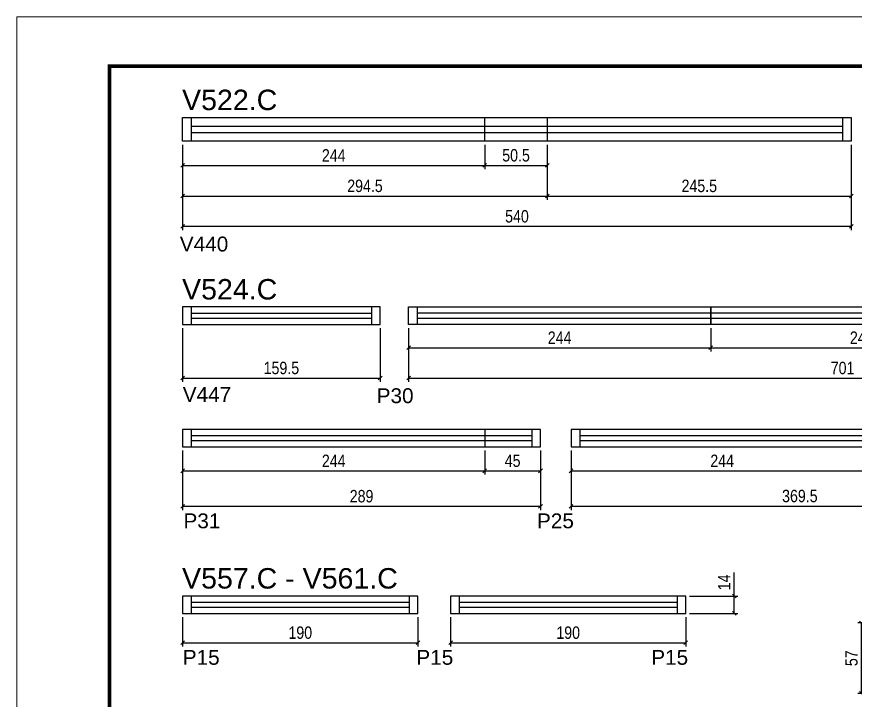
# Model space of a CAD drawing. Extents: x 1959 to 8212, y 239 to 4735.
# Drawn here: x 5142 to 5819, y 3035 to 3587 of the extents above; entities that cross this region are included whole.
import ezdxf

# ---------------------------------------------------------------- set-up
doc = ezdxf.new("R2010")
doc.units = 0
doc.linetypes.add('DASHED', pattern=[0.75, 0.5, -0.25])
for name, color, linetype in [('5', 5, 'Continuous'), ('COTA', 241, 'Continuous'), ('NOMENCLATURA', 7, 'Continuous'), ('Painéis', 200, 'Continuous'), ('SARR_2.2x7', 40, 'Continuous'), ('SARR_EDITAR', 141, 'Continuous')]:
    doc.layers.add(name, color=color, linetype=linetype)
doc.layers.add('Folhas', color=255, linetype='Continuous', lineweight=9)
doc.layers.add('SARRAFO DE PRESSAO', color=251, linetype='DASHED', lineweight=9)
doc.styles.add('COTA TECNICA', font='techl___.ttf', dxfattribs={"height": 10})
doc.styles.add('COTA TECNICA-50', font='techl___.ttf', dxfattribs={"height": 10})
doc.styles.get("Standard").update_dxf_attribs({"font": 'arial.ttf'})
doc.dimstyles.new('COTA PAINEL-50', dxfattribs={"dimtxt": 10, "dimasz": 3, "dimexe": 3, "dimexo": 3, "dimgap": 3, "dimtad": 1, "dimdec": 1, "dimzin": 12, "dimdsep": 46, "dimtxsty": 'COTA TECNICA-50', "dimblk1": 'OBLIQUE', "dimblk2": 'OBLIQUE', "dimsah": 1, "dimcen": 0.9, "dimclrd": 4, "dimclre": 4, "dimclrt": 240, "dimadec": 1, "dimazin": 3, "dimtfac": 1, "dimtdec": 1, "dimtmove": 0, "dimatfit": 3, "dimfxl": 1, "dimtolj": 1, "dimtzin": 12, "dimarcsym": 0})
doc.dimstyles.new('PAINEL', dxfattribs={"dimtxt": 10, "dimasz": 3, "dimexe": 3, "dimexo": 3, "dimgap": 3, "dimtad": 1, "dimdec": 1, "dimzin": 12, "dimdsep": 46, "dimtxsty": 'COTA TECNICA', "dimblk1": 'OBLIQUE', "dimblk2": 'OBLIQUE', "dimsah": 1, "dimcen": 0.9, "dimclrd": 4, "dimclre": 4, "dimclrt": 240, "dimadec": 1, "dimazin": 3, "dimtfac": 1, "dimtdec": 1, "dimtmove": 0, "dimatfit": 3, "dimfxl": 1, "dimtolj": 1, "dimtzin": 12, "dimarcsym": 0})

# ---------------------------------------------------------------- blocks, each defined once
blk = doc.blocks.new('9999999999')
at = {"layer": 'Folhas'}
blk.add_lwpolyline([(98138.98, 34190.21), (99623.98, 34190.21), (99623.98, 35240.21), (98138.98, 35240.21)], close=True, dxfattribs=at)
at = {"layer": 'Folhas', "color": 30, "const_width": 3}
blk.add_lwpolyline([(98213.98, 34230.21), (99583.98, 34230.21), (99583.98, 35200.21), (98213.98, 35200.21)], close=True, dxfattribs=at)
blk = doc.blocks.new('_Oblique')
at = {"color": 0, "linetype": 'ByBlock', "lineweight": -2}
blk.add_line((-0.5, -0.5), (0.5, 0.5), dxfattribs=at)
blk = doc.blocks.new('*D69')
at = {"layer": 'COTA', "color": 4, "lineweight": -2, "transparency": 16777216}
for p, q in [((5276.25, 3483.23), (5276.25, 3414.35)), ((5816.25, 3483.23), (5816.25, 3414.35)), ((5816.25, 3417.35), (5276.25, 3417.35))]:
    blk.add_line(p, q, dxfattribs=at)
at = {"layer": 'Defpoints', "color": 0, "transparency": 16777216}
for p in [(5276.25, 3486.23), (5816.25, 3486.23), (5276.25, 3417.35)]:
    blk.add_point(p, dxfattribs=at)
at = {"layer": 'COTA', "color": 4, "lineweight": -2, "transparency": 16777216, "xscale": 3, "yscale": 3, "zscale": 3, "rotation": 180}
blk.add_blockref('_Oblique', (5276.25, 3417.35), dxfattribs=at)
at = {"layer": 'COTA', "color": 4, "lineweight": -2, "transparency": 16777216, "xscale": 3, "yscale": 3, "zscale": 3}
blk.add_blockref('_Oblique', (5816.25, 3417.35), dxfattribs=at)
at = {"layer": 'COTA', "color": 240, "transparency": 16777216, "insert": (5546.25, 3425.46), "char_height": 10, "attachment_point": 5, "style": 'COTA TECNICA'}
blk.add_mtext('\\A1;540', dxfattribs=at)
blk = doc.blocks.new('*D70')
at = {"layer": 'COTA', "color": 4, "lineweight": -2, "transparency": 16777216}
for p, q in [((5276.25, 3483.23), (5276.25, 3438.93)), ((5570.75, 3483.23), (5570.75, 3438.93)), ((5276.25, 3441.93), (5570.75, 3441.93))]:
    blk.add_line(p, q, dxfattribs=at)
at = {"layer": 'Defpoints', "color": 0, "transparency": 16777216}
for p in [(5276.25, 3486.23), (5570.75, 3486.23), (5570.75, 3441.93)]:
    blk.add_point(p, dxfattribs=at)
at = {"layer": 'COTA', "color": 4, "lineweight": -2, "transparency": 16777216, "xscale": 3, "yscale": 3, "zscale": 3, "rotation": 180}
blk.add_blockref('_Oblique', (5276.25, 3441.93), dxfattribs=at)
at = {"layer": 'COTA', "color": 4, "lineweight": -2, "transparency": 16777216, "xscale": 3, "yscale": 3, "zscale": 3}
blk.add_blockref('_Oblique', (5570.75, 3441.93), dxfattribs=at)
at = {"layer": 'COTA', "color": 240, "transparency": 16777216, "insert": (5423.5, 3450.07), "char_height": 10, "attachment_point": 5, "style": 'COTA TECNICA'}
blk.add_mtext('\\A1;294.5', dxfattribs=at)
blk = doc.blocks.new('*D71')
at = {"layer": 'COTA', "color": 4, "lineweight": -2, "transparency": 16777216}
for p, q in [((5570.75, 3483.23), (5570.75, 3438.93)), ((5816.25, 3483.23), (5816.25, 3438.93)), ((5570.75, 3441.93), (5816.25, 3441.93))]:
    blk.add_line(p, q, dxfattribs=at)
at = {"layer": 'Defpoints', "color": 0, "transparency": 16777216}
for p in [(5570.75, 3486.23), (5816.25, 3486.23), (5816.25, 3441.93)]:
    blk.add_point(p, dxfattribs=at)
at = {"layer": 'COTA', "color": 4, "lineweight": -2, "transparency": 16777216, "xscale": 3, "yscale": 3, "zscale": 3, "rotation": 180}
blk.add_blockref('_Oblique', (5570.75, 3441.93), dxfattribs=at)
at = {"layer": 'COTA', "color": 4, "lineweight": -2, "transparency": 16777216, "xscale": 3, "yscale": 3, "zscale": 3}
blk.add_blockref('_Oblique', (5816.25, 3441.93), dxfattribs=at)
at = {"layer": 'COTA', "color": 240, "transparency": 16777216, "insert": (5693.5, 3450.04), "char_height": 10, "attachment_point": 5, "style": 'COTA TECNICA'}
blk.add_mtext('\\A1;245.5', dxfattribs=at)
blk = doc.blocks.new('*D72')
at = {"layer": 'COTA', "color": 4, "lineweight": -2, "transparency": 16777216}
for p, q in [((5276.25, 3483.23), (5276.25, 3463.64)), ((5520.25, 3483.23), (5520.25, 3463.64)), ((5276.25, 3466.64), (5520.25, 3466.64))]:
    blk.add_line(p, q, dxfattribs=at)
at = {"layer": 'Defpoints', "color": 0, "transparency": 16777216}
for p in [(5276.25, 3486.23), (5520.25, 3486.23), (5520.25, 3466.64)]:
    blk.add_point(p, dxfattribs=at)
at = {"layer": 'COTA', "color": 4, "lineweight": -2, "transparency": 16777216, "xscale": 3, "yscale": 3, "zscale": 3, "rotation": 180}
blk.add_blockref('_Oblique', (5276.25, 3466.64), dxfattribs=at)
at = {"layer": 'COTA', "color": 4, "lineweight": -2, "transparency": 16777216, "xscale": 3, "yscale": 3, "zscale": 3}
blk.add_blockref('_Oblique', (5520.25, 3466.64), dxfattribs=at)
at = {"layer": 'COTA', "color": 240, "transparency": 16777216, "insert": (5398.25, 3474.72), "char_height": 10, "attachment_point": 5, "style": 'COTA TECNICA'}
blk.add_mtext('\\A1;244', dxfattribs=at)
blk = doc.blocks.new('*D73')
at = {"layer": 'COTA', "color": 4, "lineweight": -2, "transparency": 16777216}
for p, q in [((5520.25, 3483.23), (5520.25, 3463.64)), ((5570.75, 3483.23), (5570.75, 3463.64)), ((5520.25, 3466.64), (5570.75, 3466.64))]:
    blk.add_line(p, q, dxfattribs=at)
at = {"layer": 'Defpoints', "color": 0, "transparency": 16777216}
for p in [(5520.25, 3486.23), (5570.75, 3486.23), (5570.75, 3466.64)]:
    blk.add_point(p, dxfattribs=at)
at = {"layer": 'COTA', "color": 4, "lineweight": -2, "transparency": 16777216, "xscale": 3, "yscale": 3, "zscale": 3, "rotation": 180}
blk.add_blockref('_Oblique', (5520.25, 3466.64), dxfattribs=at)
at = {"layer": 'COTA', "color": 4, "lineweight": -2, "transparency": 16777216, "xscale": 3, "yscale": 3, "zscale": 3}
blk.add_blockref('_Oblique', (5570.75, 3466.64), dxfattribs=at)
at = {"layer": 'COTA', "color": 240, "transparency": 16777216, "insert": (5545.5, 3474.75), "char_height": 10, "attachment_point": 5, "style": 'COTA TECNICA'}
blk.add_mtext('\\A1;50.5', dxfattribs=at)
blk = doc.blocks.new('*D85')
at = {"layer": 'COTA', "color": 4, "linetype": 'ByBlock', "lineweight": -2, "transparency": 16777216}
for p, q in [((5276.25, 3335.32), (5276.25, 3291.89)), ((5435.75, 3335.32), (5435.75, 3291.89)), ((5276.25, 3294.89), (5435.75, 3294.89))]:
    blk.add_line(p, q, dxfattribs=at)
at = {"layer": 'Defpoints', "color": 0, "linetype": 'ByBlock', "transparency": 16777216}
for p in [(5276.25, 3338.32), (5435.75, 3338.32), (5435.75, 3294.89)]:
    blk.add_point(p, dxfattribs=at)
at = {"layer": 'COTA', "color": 4, "linetype": 'ByBlock', "lineweight": -2, "transparency": 16777216, "xscale": 3, "yscale": 3, "zscale": 3, "rotation": 180}
blk.add_blockref('_Oblique', (5276.25, 3294.89), dxfattribs=at)
at = {"layer": 'COTA', "color": 4, "linetype": 'ByBlock', "lineweight": -2, "transparency": 16777216, "xscale": 3, "yscale": 3, "zscale": 3}
blk.add_blockref('_Oblique', (5435.75, 3294.89), dxfattribs=at)
at = {"layer": 'COTA', "color": 240, "linetype": 'ByBlock', "transparency": 16777216, "insert": (5356, 3303.03), "char_height": 10, "attachment_point": 5, "style": 'COTA TECNICA-50'}
blk.add_mtext('\\A1;159.5', dxfattribs=at)
blk = doc.blocks.new('*D78')
at = {"layer": 'COTA', "color": 4, "linetype": 'ByBlock', "lineweight": -2, "transparency": 16777216}
for p, q in [((5458.71, 3335.32), (5458.71, 3316.47)), ((5702.71, 3335.32), (5702.71, 3316.47)), ((5458.71, 3319.47), (5702.71, 3319.47))]:
    blk.add_line(p, q, dxfattribs=at)
at = {"layer": 'Defpoints', "color": 0, "linetype": 'ByBlock', "transparency": 16777216}
for p in [(5458.71, 3338.32), (5702.71, 3338.32), (5702.71, 3319.47)]:
    blk.add_point(p, dxfattribs=at)
at = {"layer": 'COTA', "color": 4, "linetype": 'ByBlock', "lineweight": -2, "transparency": 16777216, "xscale": 3, "yscale": 3, "zscale": 3, "rotation": 180}
blk.add_blockref('_Oblique', (5458.71, 3319.47), dxfattribs=at)
at = {"layer": 'COTA', "color": 4, "linetype": 'ByBlock', "lineweight": -2, "transparency": 16777216, "xscale": 3, "yscale": 3, "zscale": 3}
blk.add_blockref('_Oblique', (5702.71, 3319.47), dxfattribs=at)
at = {"layer": 'COTA', "color": 240, "linetype": 'ByBlock', "transparency": 16777216, "insert": (5580.71, 3327.55), "char_height": 10, "attachment_point": 5, "style": 'COTA TECNICA-50'}
blk.add_mtext('\\A1;244', dxfattribs=at)
blk = doc.blocks.new('*D79')
at = {"layer": 'COTA', "color": 4, "linetype": 'ByBlock', "lineweight": -2, "transparency": 16777216}
for p, q in [((5702.71, 3335.32), (5702.71, 3316.47)), ((5946.71, 3335.32), (5946.71, 3316.47)), ((5702.71, 3319.47), (5946.71, 3319.47))]:
    blk.add_line(p, q, dxfattribs=at)
at = {"layer": 'Defpoints', "color": 0, "linetype": 'ByBlock', "transparency": 16777216}
for p in [(5702.71, 3338.32), (5946.71, 3338.32), (5946.71, 3319.47)]:
    blk.add_point(p, dxfattribs=at)
at = {"layer": 'COTA', "color": 4, "linetype": 'ByBlock', "lineweight": -2, "transparency": 16777216, "xscale": 3, "yscale": 3, "zscale": 3, "rotation": 180}
blk.add_blockref('_Oblique', (5702.71, 3319.47), dxfattribs=at)
at = {"layer": 'COTA', "color": 4, "linetype": 'ByBlock', "lineweight": -2, "transparency": 16777216, "xscale": 3, "yscale": 3, "zscale": 3}
blk.add_blockref('_Oblique', (5946.71, 3319.47), dxfattribs=at)
at = {"layer": 'COTA', "color": 240, "linetype": 'ByBlock', "transparency": 16777216, "insert": (5824.71, 3327.55), "char_height": 10, "attachment_point": 5, "style": 'COTA TECNICA-50'}
blk.add_mtext('\\A1;244', dxfattribs=at)
blk = doc.blocks.new('*D80')
at = {"layer": 'COTA', "color": 4, "lineweight": -2, "transparency": 16777216}
for p, q in [((5458.71, 3335.32), (5458.71, 3291.89)), ((6159.71, 3335.32), (6159.71, 3291.89)), ((5458.71, 3294.89), (6159.71, 3294.89))]:
    blk.add_line(p, q, dxfattribs=at)
at = {"layer": 'Defpoints', "color": 0, "transparency": 16777216}
for p in [(5458.71, 3338.32), (6159.71, 3338.32), (6159.71, 3294.89)]:
    blk.add_point(p, dxfattribs=at)
at = {"layer": 'COTA', "color": 4, "lineweight": -2, "transparency": 16777216, "xscale": 3, "yscale": 3, "zscale": 3, "rotation": 180}
blk.add_blockref('_Oblique', (5458.71, 3294.89), dxfattribs=at)
at = {"layer": 'COTA', "color": 4, "lineweight": -2, "transparency": 16777216, "xscale": 3, "yscale": 3, "zscale": 3}
blk.add_blockref('_Oblique', (6159.71, 3294.89), dxfattribs=at)
at = {"layer": 'COTA', "color": 240, "transparency": 16777216, "insert": (5809.21, 3303), "char_height": 10, "attachment_point": 5, "style": 'COTA TECNICA'}
blk.add_mtext('\\A1;701', dxfattribs=at)
blk = doc.blocks.new('*D82')
at = {"layer": 'COTA', "color": 4, "linetype": 'ByBlock', "lineweight": -2, "transparency": 16777216}
for p, q in [((5276.25, 3236.49), (5276.25, 3188.41)), ((5565.25, 3236.49), (5565.25, 3188.41)), ((5276.25, 3191.41), (5565.25, 3191.41))]:
    blk.add_line(p, q, dxfattribs=at)
at = {"layer": 'Defpoints', "color": 0, "linetype": 'ByBlock', "transparency": 16777216}
for p in [(5276.25, 3239.49), (5565.25, 3239.49), (5565.25, 3191.41)]:
    blk.add_point(p, dxfattribs=at)
at = {"layer": 'COTA', "color": 4, "linetype": 'ByBlock', "lineweight": -2, "transparency": 16777216, "xscale": 3, "yscale": 3, "zscale": 3, "rotation": 180}
blk.add_blockref('_Oblique', (5276.25, 3191.41), dxfattribs=at)
at = {"layer": 'COTA', "color": 4, "linetype": 'ByBlock', "lineweight": -2, "transparency": 16777216, "xscale": 3, "yscale": 3, "zscale": 3}
blk.add_blockref('_Oblique', (5565.25, 3191.41), dxfattribs=at)
at = {"layer": 'COTA', "color": 240, "linetype": 'ByBlock', "transparency": 16777216, "insert": (5420.75, 3199.51), "char_height": 10, "attachment_point": 5, "style": 'COTA TECNICA-50'}
blk.add_mtext('\\A1;289', dxfattribs=at)
blk = doc.blocks.new('*D83')
at = {"layer": 'COTA', "color": 4, "lineweight": -2, "transparency": 16777216}
for p, q in [((5276.25, 3236.49), (5276.25, 3217.03)), ((5520.25, 3236.49), (5520.25, 3217.03)), ((5276.25, 3220.03), (5520.25, 3220.03))]:
    blk.add_line(p, q, dxfattribs=at)
at = {"layer": 'Defpoints', "color": 0, "transparency": 16777216}
for p in [(5276.25, 3239.49), (5520.25, 3239.49), (5520.25, 3220.03)]:
    blk.add_point(p, dxfattribs=at)
at = {"layer": 'COTA', "color": 4, "lineweight": -2, "transparency": 16777216, "xscale": 3, "yscale": 3, "zscale": 3, "rotation": 180}
blk.add_blockref('_Oblique', (5276.25, 3220.03), dxfattribs=at)
at = {"layer": 'COTA', "color": 4, "lineweight": -2, "transparency": 16777216, "xscale": 3, "yscale": 3, "zscale": 3}
blk.add_blockref('_Oblique', (5520.25, 3220.03), dxfattribs=at)
at = {"layer": 'COTA', "color": 240, "transparency": 16777216, "insert": (5398.25, 3228.1), "char_height": 10, "attachment_point": 5, "style": 'COTA TECNICA'}
blk.add_mtext('\\A1;244', dxfattribs=at)
blk = doc.blocks.new('*D84')
at = {"layer": 'COTA', "color": 4, "lineweight": -2, "transparency": 16777216}
for p, q in [((5520.25, 3236.49), (5520.25, 3217.03)), ((5565.25, 3236.49), (5565.25, 3217.03)), ((5520.25, 3220.03), (5565.25, 3220.03))]:
    blk.add_line(p, q, dxfattribs=at)
at = {"layer": 'Defpoints', "color": 0, "transparency": 16777216}
for p in [(5520.25, 3239.49), (5565.25, 3239.49), (5565.25, 3220.03)]:
    blk.add_point(p, dxfattribs=at)
at = {"layer": 'COTA', "color": 4, "lineweight": -2, "transparency": 16777216, "xscale": 3, "yscale": 3, "zscale": 3, "rotation": 180}
blk.add_blockref('_Oblique', (5520.25, 3220.03), dxfattribs=at)
at = {"layer": 'COTA', "color": 4, "lineweight": -2, "transparency": 16777216, "xscale": 3, "yscale": 3, "zscale": 3}
blk.add_blockref('_Oblique', (5565.25, 3220.03), dxfattribs=at)
at = {"layer": 'COTA', "color": 240, "transparency": 16777216, "insert": (5542.75, 3228.14), "char_height": 10, "attachment_point": 5, "style": 'COTA TECNICA'}
blk.add_mtext('\\A1;45', dxfattribs=at)
blk = doc.blocks.new('*D87')
at = {"layer": 'COTA', "color": 4, "linetype": 'ByBlock', "lineweight": -2, "transparency": 16777216}
for p, q in [((5589.97, 3236.49), (5589.97, 3188.41)), ((5959.47, 3236.49), (5959.47, 3188.41)), ((5589.97, 3191.41), (5959.47, 3191.41))]:
    blk.add_line(p, q, dxfattribs=at)
at = {"layer": 'Defpoints', "color": 0, "linetype": 'ByBlock', "transparency": 16777216}
for p in [(5589.97, 3239.49), (5959.47, 3239.49), (5959.47, 3191.41)]:
    blk.add_point(p, dxfattribs=at)
at = {"layer": 'COTA', "color": 4, "linetype": 'ByBlock', "lineweight": -2, "transparency": 16777216, "xscale": 3, "yscale": 3, "zscale": 3, "rotation": 180}
blk.add_blockref('_Oblique', (5589.97, 3191.41), dxfattribs=at)
at = {"layer": 'COTA', "color": 4, "linetype": 'ByBlock', "lineweight": -2, "transparency": 16777216, "xscale": 3, "yscale": 3, "zscale": 3}
blk.add_blockref('_Oblique', (5959.47, 3191.41), dxfattribs=at)
at = {"layer": 'COTA', "color": 240, "linetype": 'ByBlock', "transparency": 16777216, "insert": (5774.72, 3199.66), "char_height": 10, "attachment_point": 5, "style": 'COTA TECNICA-50'}
blk.add_mtext('\\A1;369.5', dxfattribs=at)
blk = doc.blocks.new('*D88')
at = {"layer": 'COTA', "color": 4, "lineweight": -2, "transparency": 16777216}
for p, q in [((5589.97, 3236.49), (5589.97, 3217.03)), ((5833.97, 3236.49), (5833.97, 3217.03)), ((5589.97, 3220.03), (5833.97, 3220.03))]:
    blk.add_line(p, q, dxfattribs=at)
at = {"layer": 'Defpoints', "color": 0, "transparency": 16777216}
for p in [(5589.97, 3239.49), (5833.97, 3239.49), (5833.97, 3220.03)]:
    blk.add_point(p, dxfattribs=at)
at = {"layer": 'COTA', "color": 4, "lineweight": -2, "transparency": 16777216, "xscale": 3, "yscale": 3, "zscale": 3, "rotation": 180}
blk.add_blockref('_Oblique', (5589.97, 3220.03), dxfattribs=at)
at = {"layer": 'COTA', "color": 4, "lineweight": -2, "transparency": 16777216, "xscale": 3, "yscale": 3, "zscale": 3}
blk.add_blockref('_Oblique', (5833.97, 3220.03), dxfattribs=at)
at = {"layer": 'COTA', "color": 240, "transparency": 16777216, "insert": (5711.97, 3228.1), "char_height": 10, "attachment_point": 5, "style": 'COTA TECNICA'}
blk.add_mtext('\\A1;244', dxfattribs=at)
blk = doc.blocks.new('*D97')
at = {"layer": 'COTA', "color": 4, "lineweight": -2, "transparency": 16777216}
for p, q in [((5837.26, 3097.24), (5821.52, 3097.24)), ((5824.52, 3040.24), (5824.52, 3097.24)), ((5837.26, 3040.24), (5821.52, 3040.24))]:
    blk.add_line(p, q, dxfattribs=at)
at = {"layer": 'Defpoints', "color": 0, "transparency": 16777216}
for p in [(5824.52, 3097.24), (5840.26, 3097.24), (5840.26, 3040.24)]:
    blk.add_point(p, dxfattribs=at)
at = {"layer": 'COTA', "color": 4, "lineweight": -2, "transparency": 16777216, "xscale": 3, "yscale": 3, "zscale": 3}
for p, rotation in [((5824.52, 3097.24), 90), ((5824.52, 3040.24), 270)]:
    blk.add_blockref('_Oblique', p, dxfattribs=dict(at, rotation=rotation))
at = {"layer": 'COTA', "color": 240, "transparency": 16777216, "insert": (5816.41, 3068.74), "char_height": 10, "attachment_point": 5, "rotation": 90, "style": 'COTA TECNICA'}
blk.add_mtext('\\A1;57', dxfattribs=at)
blk = doc.blocks.new('*D153')
at = {"layer": 'COTA', "color": 4, "linetype": 'ByBlock', "lineweight": -2, "transparency": 16777216}
for p, q in [((5276.25, 3101.93), (5276.25, 3078.19)), ((5466.25, 3101.93), (5466.25, 3078.19)), ((5276.25, 3081.19), (5466.25, 3081.19))]:
    blk.add_line(p, q, dxfattribs=at)
at = {"layer": 'Defpoints', "color": 0, "linetype": 'ByBlock', "transparency": 16777216}
for p in [(5276.25, 3104.93), (5466.25, 3104.93), (5466.25, 3081.19)]:
    blk.add_point(p, dxfattribs=at)
at = {"layer": 'COTA', "color": 4, "linetype": 'ByBlock', "lineweight": -2, "transparency": 16777216, "xscale": 3, "yscale": 3, "zscale": 3, "rotation": 180}
blk.add_blockref('_Oblique', (5276.25, 3081.19), dxfattribs=at)
at = {"layer": 'COTA', "color": 4, "linetype": 'ByBlock', "lineweight": -2, "transparency": 16777216, "xscale": 3, "yscale": 3, "zscale": 3}
blk.add_blockref('_Oblique', (5466.25, 3081.19), dxfattribs=at)
at = {"layer": 'COTA', "color": 240, "linetype": 'ByBlock', "transparency": 16777216, "insert": (5371.25, 3089.32), "char_height": 10, "attachment_point": 5, "style": 'COTA TECNICA-50'}
blk.add_mtext('\\A1;190', dxfattribs=at)
blk = doc.blocks.new('*D154')
at = {"layer": 'COTA', "color": 4, "linetype": 'ByBlock', "lineweight": -2, "transparency": 16777216}
for p, q in [((5492.61, 3101.93), (5492.61, 3078.19)), ((5682.61, 3101.93), (5682.61, 3078.19)), ((5492.61, 3081.19), (5682.61, 3081.19))]:
    blk.add_line(p, q, dxfattribs=at)
at = {"layer": 'Defpoints', "color": 0, "linetype": 'ByBlock', "transparency": 16777216}
for p in [(5492.61, 3104.93), (5682.61, 3104.93), (5682.61, 3081.19)]:
    blk.add_point(p, dxfattribs=at)
at = {"layer": 'COTA', "color": 4, "linetype": 'ByBlock', "lineweight": -2, "transparency": 16777216, "xscale": 3, "yscale": 3, "zscale": 3, "rotation": 180}
blk.add_blockref('_Oblique', (5492.61, 3081.19), dxfattribs=at)
at = {"layer": 'COTA', "color": 4, "linetype": 'ByBlock', "lineweight": -2, "transparency": 16777216, "xscale": 3, "yscale": 3, "zscale": 3}
blk.add_blockref('_Oblique', (5682.61, 3081.19), dxfattribs=at)
at = {"layer": 'COTA', "color": 240, "linetype": 'ByBlock', "transparency": 16777216, "insert": (5587.61, 3089.32), "char_height": 10, "attachment_point": 5, "style": 'COTA TECNICA-50'}
blk.add_mtext('\\A1;190', dxfattribs=at)
blk = doc.blocks.new('*D155')
at = {"layer": 'COTA', "color": 4, "lineweight": -2, "transparency": 16777216}
for p, q in [((5721.69, 3118.93), (5721.69, 3138.05)), ((5685.61, 3118.93), (5724.69, 3118.93)), ((5721.69, 3104.93), (5721.69, 3118.93)), ((5685.61, 3104.93), (5724.69, 3104.93))]:
    blk.add_line(p, q, dxfattribs=at)
at = {"layer": 'Defpoints', "color": 0, "transparency": 16777216}
for p in [(5682.61, 3118.93), (5721.69, 3118.93), (5682.61, 3104.93)]:
    blk.add_point(p, dxfattribs=at)
at = {"layer": 'COTA', "color": 4, "lineweight": -2, "transparency": 16777216, "xscale": 3, "yscale": 3, "zscale": 3}
for p, rotation in [((5721.69, 3118.93), 90), ((5721.69, 3104.93), 270)]:
    blk.add_blockref('_Oblique', p, dxfattribs=dict(at, rotation=rotation))
at = {"layer": 'COTA', "color": 240, "transparency": 16777216, "insert": (5713.62, 3129.99), "char_height": 10, "attachment_point": 5, "rotation": 90, "style": 'COTA TECNICA'}
blk.add_mtext('\\A1;14', dxfattribs=at)

msp = doc.modelspace()

# ---------------------------------------------------------------- linework, layer by layer
at = {"layer": 'Painéis'}
for p, q in [((5276.25, 3486.23), (5276.25, 3505.23)), ((5276.25, 3505.23), (5816.25, 3505.23)), ((5520.25, 3486.23), (5520.25, 3505.23)), ((5570.75, 3505.23), (5570.75, 3486.23)), ((5816.25, 3505.23), (5816.25, 3486.23)), ((5816.25, 3486.23), (5276.25, 3486.23)), ((5702.71, 3352.32), (6159.71, 3352.32)), ((5702.71, 3338.32), (5702.71, 3352.32)), ((6159.71, 3338.32), (5702.71, 3338.32))]:
    msp.add_line(p, q, dxfattribs=at)
at = {"layer": 'Painéis', "linetype": 'ByBlock'}
msp.add_line((5520.25, 3253.49), (5520.25, 3239.49), dxfattribs=at)
for points in [[(5276.25, 3352.32), (5276.25, 3338.32), (5435.75, 3338.32), (5435.75, 3352.32)], [(5276.25, 3253.49), (5276.25, 3239.49), (5565.25, 3239.49), (5565.25, 3253.49)], [(5589.97, 3253.49), (5589.97, 3239.49), (5959.47, 3239.49), (5959.47, 3253.49)], [(5276.25, 3118.93), (5276.25, 3104.93), (5466.25, 3104.93), (5466.25, 3118.93)], [(5492.61, 3118.93), (5492.61, 3104.93), (5682.61, 3104.93), (5682.61, 3118.93)]]:
    msp.add_lwpolyline(points, close=True, dxfattribs=at)
at = {"layer": 'Painéis'}
msp.add_lwpolyline([(5702.71, 3338.32), (5458.71, 3338.32), (5458.71, 3352.32), (5702.71, 3352.32)], close=True, dxfattribs=at)
at = {"layer": 'SARR_2.2x7', "linetype": 'Continuous'}
for p, q in [((5283.25, 3505.23), (5283.25, 3486.23)), ((5809.25, 3505.23), (5809.25, 3486.23)), ((5283.25, 3498.23), (5570.75, 3498.23)), ((5570.75, 3498.23), (5809.25, 3498.23)), ((5283.25, 3493.23), (5570.75, 3493.23)), ((5570.75, 3493.23), (5809.25, 3493.23)), ((5283.25, 3352.32), (5283.25, 3338.32)), ((5428.75, 3352.32), (5428.75, 3338.32)), ((5465.71, 3352.32), (5465.71, 3338.32)), ((5283.25, 3253.49), (5283.25, 3239.49)), ((5558.25, 3253.49), (5558.25, 3239.49)), ((5596.97, 3253.49), (5596.97, 3239.49)), ((5283.25, 3118.93), (5283.25, 3104.93)), ((5459.25, 3118.93), (5459.25, 3104.93)), ((5499.61, 3118.93), (5499.61, 3104.93)), ((5675.61, 3118.93), (5675.61, 3104.93))]:
    msp.add_line(p, q, dxfattribs=at)
at = {"layer": 'SARR_EDITAR', "linetype": 'Continuous'}
for p, q in [((5283.25, 3347.32), (5428.75, 3347.32)), ((5702.71, 3347.32), (5465.71, 3347.32)), ((5946.71, 3347.32), (5702.71, 3347.32)), ((5283.25, 3343.32), (5428.75, 3343.32)), ((5465.71, 3343.32), (5702.71, 3343.32)), ((5702.71, 3343.32), (5946.71, 3343.32)), ((5283.25, 3248.49), (5558.25, 3248.49)), ((5283.25, 3244.49), (5558.25, 3244.49)), ((5596.97, 3248.49), (5833.97, 3248.49)), ((5596.97, 3244.49), (5833.97, 3244.49)), ((5283.25, 3113.93), (5459.25, 3113.93)), ((5283.25, 3109.93), (5459.25, 3109.93)), ((5499.61, 3113.93), (5675.61, 3113.93)), ((5499.61, 3109.93), (5675.61, 3109.93))]:
    msp.add_line(p, q, dxfattribs=at)

# ---------------------------------------------------------------- block references
at = {"layer": 'SARRAFO DE PRESSAO', "color": 6, "linetype": 'ByBlock'}
msp.add_blockref('9999999999', (-92996.71, -31653.56), dxfattribs=at)

# ---------------------------------------------------------------- texts
at = {"layer": '5', "linetype": 'Continuous'}
for s, rotation, p in [('V440', 359.99996, (5273.93, 3397.14)), ('V447', 0.00004, (5276.33, 3275.69)), ('P30', 359.99996, (5432.92, 3274.69)), ('P31', 359.99996, (5276.9, 3173.65)), ('P25', 359.99996, (5562.41, 3173.65)), ('P15', 0.00004, (5276.33, 3063.44)), ('P15', 0.00004, (5464.99, 3063.44)), ('P15', 0.00004, (5654.67, 3063.44))]:
    msp.add_text(s, height=12, rotation=rotation, dxfattribs=at).set_placement(p)
at = {"layer": 'NOMENCLATURA', "linetype": 'Continuous'}
for s, p in [('V522.C', (5275.78, 3511.29)), ('V524.C', (5275.78, 3358.38)), ('V557.C - V561.C', (5275.78, 3124.99))]:
    msp.add_text(s, height=16.5, dxfattribs=at).set_placement(p)

# ---------------------------------------------------------------- dimensions: what is measured, and where the dimension line sits
at = {"layer": 'COTA'}
for base, p1, p2, picture, middle in [((5276.25, 3417.35), (5816.25, 3486.23), (5276.25, 3486.23), '*D69', (5546.25, 3425.46)), ((5570.75, 3441.93), (5276.25, 3486.23), (5570.75, 3486.23), '*D70', (5423.5, 3450.07)), ((5520.25, 3466.64), (5276.25, 3486.23), (5520.25, 3486.23), '*D72', (5398.25, 3474.72)), ((6159.71, 3294.89), (5458.71, 3338.32), (6159.71, 3338.32), '*D80', (5809.21, 3303)), ((5520.25, 3220.03), (5276.25, 3239.49), (5520.25, 3239.49), '*D83', (5398.25, 3228.1)), ((5833.97, 3220.03), (5589.97, 3239.49), (5833.97, 3239.49), '*D88', (5711.97, 3228.1))]:
    dim = msp.add_linear_dim(base=base, p1=p1, p2=p2, dimstyle='PAINEL', dxfattribs=at)
    dim.commit()
    dim.dimension.update_dxf_attribs({"geometry": picture, "text_midpoint": middle})
for base, p1, p2, picture, middle in [((5570.75, 3466.64), (5520.25, 3486.23), (5570.75, 3486.23), '*D73', (5545.5, 3474.75)), ((5816.25, 3441.93), (5570.75, 3486.23), (5816.25, 3486.23), '*D71', (5693.5, 3450.04)), ((5565.25, 3220.03), (5520.25, 3239.49), (5565.25, 3239.49), '*D84', (5542.75, 3228.14))]:
    dim = msp.add_linear_dim(base=base, p1=p1, p2=p2, dimstyle='PAINEL', override={"dimtmove": 1}, dxfattribs=at)
    dim.commit()
    dim.dimension.update_dxf_attribs({"geometry": picture, "text_midpoint": middle})
at = {"layer": 'COTA', "color": 1, "linetype": 'ByBlock'}
for base, p1, p2, picture, middle in [((5435.75, 3294.89), (5276.25, 3338.32), (5435.75, 3338.32), '*D85', (5356, 3303.03)), ((5702.71, 3319.47), (5458.71, 3338.32), (5702.71, 3338.32), '*D78', (5580.71, 3327.55)), ((5946.71, 3319.47), (5702.71, 3338.32), (5946.71, 3338.32), '*D79', (5824.71, 3327.55)), ((5565.25, 3191.41), (5276.25, 3239.49), (5565.25, 3239.49), '*D82', (5420.75, 3199.51)), ((5959.47, 3191.41), (5589.97, 3239.49), (5959.47, 3239.49), '*D87', (5774.72, 3199.66)), ((5466.25, 3081.19), (5276.25, 3104.93), (5466.25, 3104.93), '*D153', (5371.25, 3089.32)), ((5682.61, 3081.19), (5492.61, 3104.93), (5682.61, 3104.93), '*D154', (5587.61, 3089.32))]:
    dim = msp.add_linear_dim(base=base, p1=p1, p2=p2, dimstyle='COTA PAINEL-50', override={"dimarcsym": 1}, dxfattribs=at)
    dim.commit()
    dim.dimension.update_dxf_attribs({"geometry": picture, "text_midpoint": middle})
at = {"layer": 'COTA'}
for base, p1, p2, angle, picture, middle in [((5721.69, 3118.93), (5682.61, 3104.93), (5682.61, 3118.93), 90, '*D155', (5713.62, 3129.99)), ((5824.52, 3097.24), (5840.26, 3040.24), (5840.26, 3097.24), 270, '*D97', (5816.41, 3068.74))]:
    dim = msp.add_linear_dim(base=base, p1=p1, p2=p2, angle=angle, dimstyle='PAINEL', dxfattribs=at)
    dim.commit()
    dim.dimension.update_dxf_attribs({"geometry": picture, "text_midpoint": middle})

doc.saveas('drawing.dxf')
